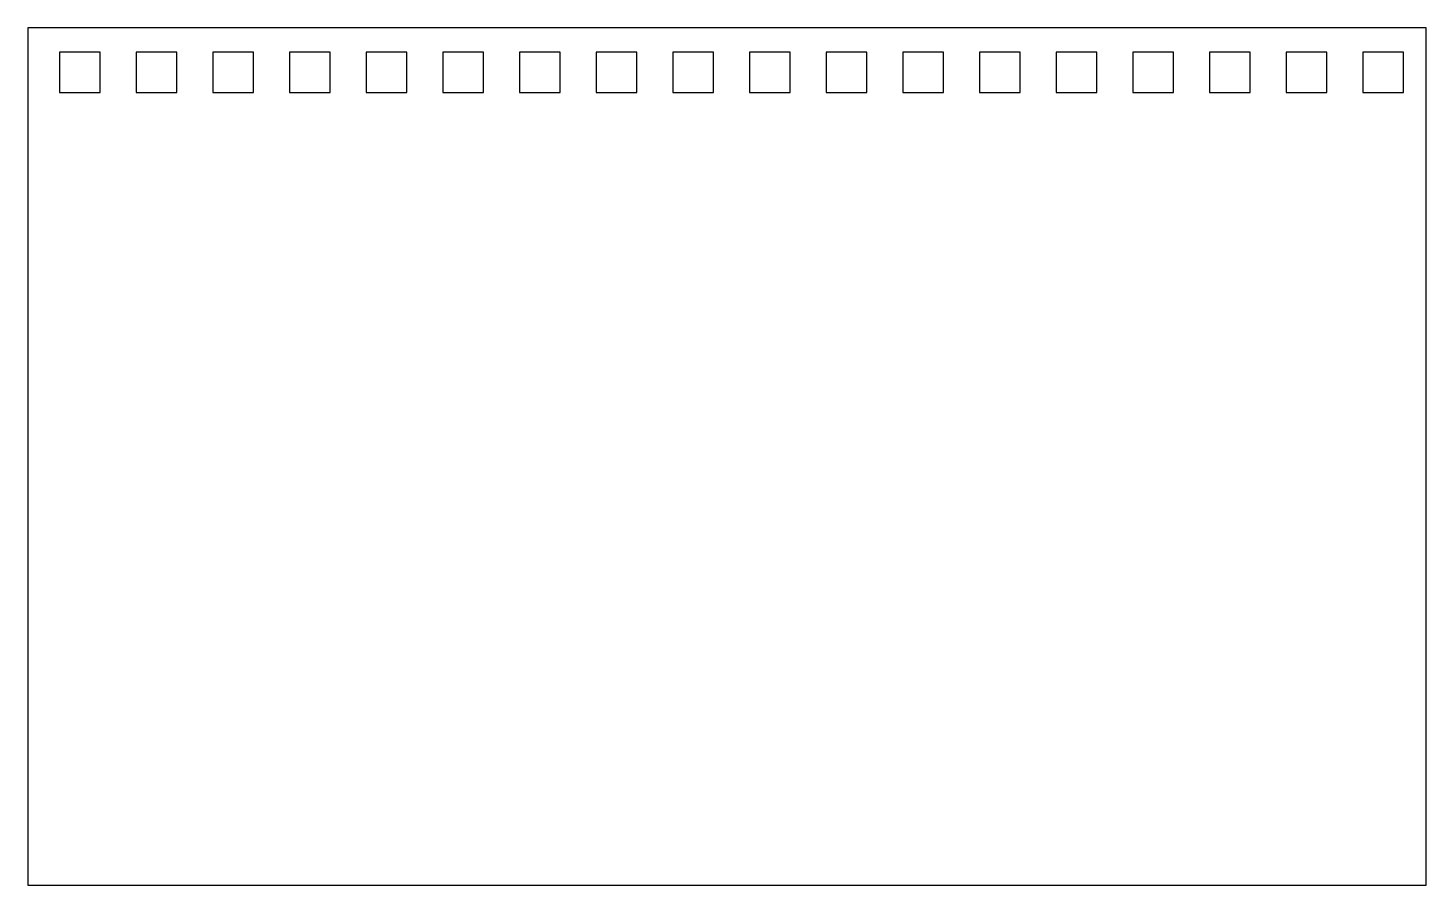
# Model space of a CAD drawing. Header units: centimetres. Extents: x -5.8 to 5.8, y -3.6 to 3.6.
import ezdxf

# ---------------------------------------------------------------- set-up
doc = ezdxf.new("R2010")
doc.units = ezdxf.units.CM
doc.header["$MEASUREMENT"] = 0
doc.layers.add('Layer 1', color=7, linetype='Continuous')

msp = doc.modelspace()

# ---------------------------------------------------------------- linework, layer by layer
at = {"layer": 'Layer 1'}
msp.add_lwpolyline([(-5.81251, -3.56251), (5.81251, -3.56251), (5.81251, 3.56251), (-5.81251, 3.56251), (-5.81251, -3.56251)], close=True, dxfattribs=at)
at = {"layer": 'Layer 1', "color": 7, "lineweight": 25}
for points in [[(-5.54933, 3.0248), (-5.21183, 3.0248), (-5.21183, 3.3623), (-5.54933, 3.3623), (-5.54933, 3.0248)], [(-4.91185, 3.02482), (-4.57437, 3.02482), (-4.57437, 3.3623), (-4.91185, 3.3623), (-4.91185, 3.02482)], [(-4.27436, 3.02482), (-3.93688, 3.02482), (-3.93688, 3.3623), (-4.27436, 3.3623), (-4.27436, 3.02482)], [(-3.63687, 3.02482), (-3.29939, 3.02482), (-3.29939, 3.3623), (-3.63687, 3.3623), (-3.63687, 3.02482)], [(-2.99938, 3.02482), (-2.6619, 3.02482), (-2.6619, 3.3623), (-2.99938, 3.3623), (-2.99938, 3.02482)], [(-2.3619, 3.02482), (-2.02442, 3.02482), (-2.02442, 3.3623), (-2.3619, 3.3623), (-2.3619, 3.02482)], [(-1.72441, 3.02482), (-1.38693, 3.02482), (-1.38693, 3.3623), (-1.72441, 3.3623), (-1.72441, 3.02482)], [(-1.08695, 3.02482), (-0.74947, 3.02482), (-0.74947, 3.3623), (-1.08695, 3.3623), (-1.08695, 3.02482)], [(-0.44946, 3.02482), (-0.11198, 3.02482), (-0.11198, 3.3623), (-0.44946, 3.3623), (-0.44946, 3.02482)], [(0.18803, 3.02482), (0.52553, 3.02482), (0.52553, 3.3623), (0.18803, 3.3623), (0.18803, 3.02482)], [(0.82551, 3.02482), (1.16301, 3.02482), (1.16301, 3.3623), (0.82551, 3.3623), (0.82551, 3.02482)], [(1.463, 3.02482), (1.8005, 3.02482), (1.8005, 3.3623), (1.463, 3.3623), (1.463, 3.02482)], [(2.10049, 3.02482), (2.43799, 3.02482), (2.43799, 3.3623), (2.10049, 3.3623), (2.10049, 3.02482)], [(2.73795, 3.02482), (3.07539, 3.02482), (3.07539, 3.3623), (2.73795, 3.3623), (2.73795, 3.02482)], [(3.37544, 3.02482), (3.71288, 3.02482), (3.71288, 3.3623), (3.37544, 3.3623), (3.37544, 3.02482)], [(4.01292, 3.02482), (4.35042, 3.02482), (4.35042, 3.3623), (4.01292, 3.3623), (4.01292, 3.02482)], [(4.65041, 3.02482), (4.98791, 3.02482), (4.98791, 3.3623), (4.65041, 3.3623), (4.65041, 3.02482)], [(5.28787, 3.02482), (5.62537, 3.02482), (5.62537, 3.3623), (5.28787, 3.3623), (5.28787, 3.02482)]]:
    msp.add_lwpolyline(points, close=True, dxfattribs=at)

doc.saveas('drawing.dxf')
